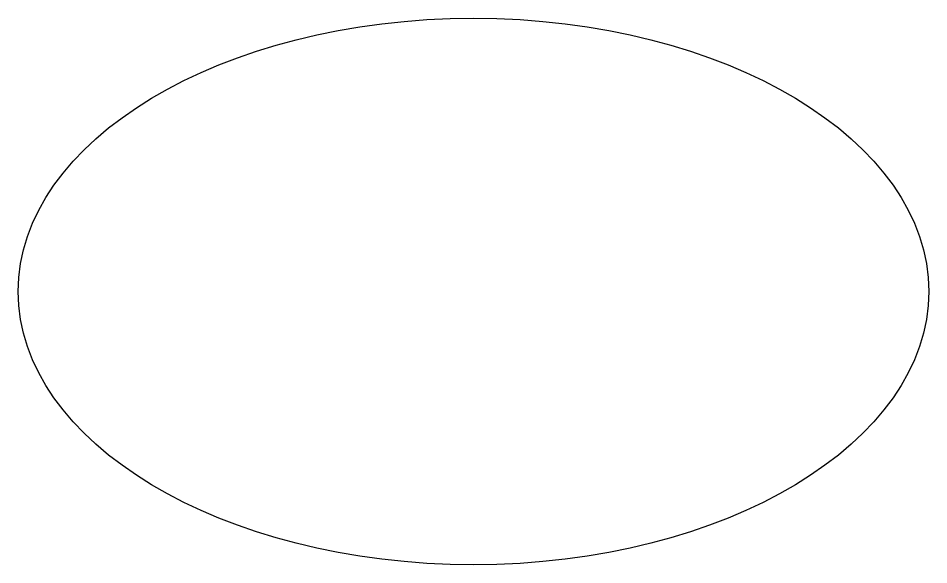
# Model space of a CAD drawing. Header units: millimetres. Extents: x -25 to 25, y -15 to 15.
import ezdxf

# ---------------------------------------------------------------- set-up
doc = ezdxf.new("R2010")
doc.units = ezdxf.units.MM
doc.layers.get('0').update_dxf_attribs({"linetype": 'CONTINUOUS'})

msp = doc.modelspace()

# ---------------------------------------------------------------- linework, layer by layer
msp.add_ellipse((0, 0), major_axis=(25, 0), ratio=0.6)

doc.saveas('drawing.dxf')
